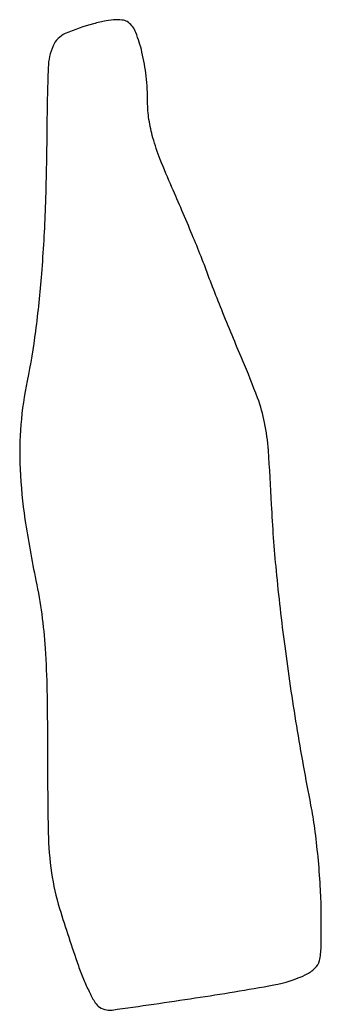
# Model space of a CAD drawing. Extents: x 0 to 51, y 0 to 168.
import ezdxf

# ---------------------------------------------------------------- set-up
doc = ezdxf.new("R2010")
doc.units = 0

msp = doc.modelspace()

# ---------------------------------------------------------------- linework, layer by layer
msp.add_lwpolyline([(12.805804, 167.550414, 0.041668), (8.024356, 165.879779, 0.186017), (5.965292, 163.813044, 0.095405), (5.118295, 160.120392, 0.006935), (4.894033, 149.627555, -0.006874), (4.613975, 136.449522, -0.01081), (3.973337, 125.146205, -0.012537), (2.963149, 115.402612, -0.018996), (1.552192, 107, 0.031468), (0.493486, 99.564703, 0.030601), (0.362033, 91.985005, 0.026197), (1.184763, 83.461243, 0.014197), (3.039757, 73.090704, -0.017614), (4.018706, 67.393498, -0.017044), (4.607187, 61.578613, -0.012464), (4.910733, 54.329363, -0.00423), (5, 43.778602, 0.00485), (5.130719, 30.304072, 0.031325), (5.687747, 23.528826, 0.03856), (7.057355, 17.453763, 0.009587), (10.246192, 7.766121, 0.01347), (11.113825, 5.489462, 0.015968), (12.058685, 3.390485, 0.014885), (12.957839, 1.68294, 0.091157), (13.593779, 0.92217, 0.210424), (15.960676, 0.246867, 0.003355), (30.081606, 2.288399, 0.007007), (43.403151, 4.497087, 0.067489), (48.853836, 6.261685, 0.078011), (50.390546, 7.321081, 0.144869), (51.141487, 8.621199, 0.056212), (51.424837, 10.899382, 0.004422), (51.44068, 17.016484, 0.013705), (51.297596, 21.265323, 0.008656), (50.90913, 26.211092, 0.008691), (50.35821, 31.062344, 0.015799), (49.714448, 35, -0.007937), (47.301811, 48.427892, -0.007889), (45.311271, 61.952806, -0.008255), (43.846825, 74.761309, -0.012331), (43.028695, 86, 0.005324), (42.489477, 95.182777, 0.032451), (41.853591, 99.893335, 0.040009), (40.658138, 104.065784, 0.010626), (38.086259, 110.5, -0.002366), (36.328405, 114.695269, -0.002167), (34.557627, 119.03125, -0.002165), (33.01055, 122.915277, -0.007101), (32.036104, 125.5, 0.008725), (31.067229, 128.044871, 0.002856), (29.552749, 131.761614, 0.002844), (27.823987, 135.869589, 0.00321), (26.115882, 139.794856, -0.010485), (24.129223, 144.5481, -0.024502), (22.895332, 148.198865, -0.031605), (22.221765, 151.301969, -0.037389), (21.994423, 154.294856, 0.027363), (21.751159, 158.651235, 0.031741), (21.032572, 162.740351, 0.033472), (19.990227, 166.058932, 0.131507), (18.732882, 167.773418, 0.131044), (17.910447, 168.136667, 0.048266), (16.633549, 168.211899, 0.036479), (14.943753, 168.024359, 0.017351)], format="xyb", close=True)

doc.saveas('drawing.dxf')
